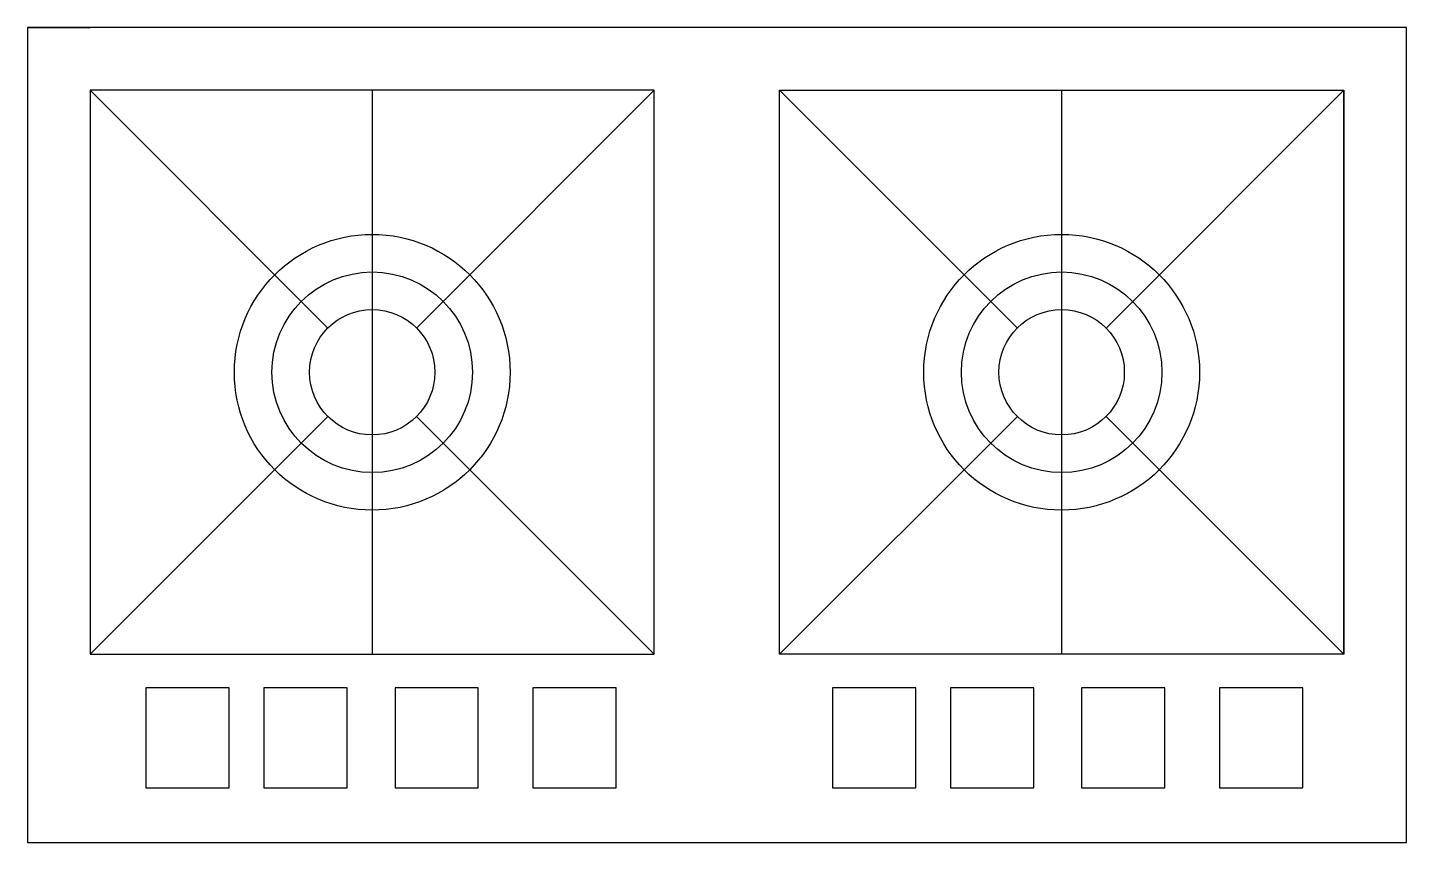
# Model space of a CAD drawing. Header units: millimetres. Extents: x 705 to 815, y 327 to 392.
import ezdxf

# ---------------------------------------------------------------- set-up
doc = ezdxf.new("R2010")
doc.units = ezdxf.units.MM

msp = doc.modelspace()

# ---------------------------------------------------------------- linework, layer by layer
for p, q in [((814.66, 391.84), (704.66, 391.84)), ((704.66, 391.84), (704.66, 326.84)), ((704.66, 391.84), (709.66, 391.84)), ((704.66, 391.84), (709.66, 391.84)), ((814.66, 391.84), (764.66, 391.84)), ((814.66, 326.84), (814.66, 391.84)), ((709.66, 386.84), (709.66, 341.84)), ((754.66, 386.84), (709.66, 386.84)), ((709.66, 386.84), (728.63, 367.87)), ((732.16, 386.84), (732.16, 341.84)), ((754.66, 386.84), (735.7, 367.87)), ((754.66, 341.84), (754.66, 386.84)), ((754.66, 341.84), (754.66, 386.84)), ((764.66, 386.84), (809.66, 386.84)), ((764.66, 341.84), (764.66, 386.84)), ((764.66, 386.84), (783.63, 367.87)), ((787.16, 386.84), (787.16, 341.84)), ((809.66, 386.84), (790.7, 367.87)), ((809.66, 386.84), (809.66, 341.84)), ((809.66, 341.84), (809.66, 386.84)), ((764.66, 341.84), (764.66, 364.34)), ((728.63, 360.8), (709.66, 341.84)), ((735.7, 360.8), (754.66, 341.84)), ((783.63, 360.8), (764.66, 341.84)), ((790.7, 360.8), (809.66, 341.84)), ((709.66, 341.84), (754.66, 341.84)), ((809.66, 341.84), (764.66, 341.84)), ((714.11, 339.17), (714.11, 331.2)), ((720.74, 339.17), (714.11, 339.17)), ((720.74, 331.2), (720.74, 339.17)), ((723.52, 339.17), (723.52, 331.2)), ((730.15, 339.17), (723.52, 339.17)), ((730.15, 331.2), (730.15, 339.17)), ((733.98, 339.17), (733.98, 331.2)), ((740.61, 339.17), (733.98, 339.17)), ((740.61, 331.2), (740.61, 339.17)), ((744.98, 339.17), (744.98, 331.2)), ((751.61, 339.17), (744.98, 339.17)), ((751.61, 331.2), (751.61, 339.17)), ((768.89, 339.17), (768.89, 331.2)), ((775.52, 339.17), (768.89, 339.17)), ((775.52, 331.2), (775.52, 339.17)), ((778.3, 339.17), (778.3, 331.2)), ((784.93, 339.17), (778.3, 339.17)), ((784.93, 331.2), (784.93, 339.17)), ((788.75, 339.17), (788.75, 331.2)), ((795.39, 339.17), (788.75, 339.17)), ((795.39, 331.2), (795.39, 339.17)), ((799.76, 339.17), (799.76, 331.2)), ((806.39, 339.17), (799.76, 339.17)), ((806.39, 331.2), (806.39, 339.17)), ((714.11, 331.2), (720.74, 331.2)), ((723.52, 331.2), (730.15, 331.2)), ((733.98, 331.2), (740.61, 331.2)), ((744.98, 331.2), (751.61, 331.2)), ((768.89, 331.2), (775.52, 331.2)), ((778.3, 331.2), (784.93, 331.2)), ((788.75, 331.2), (795.39, 331.2)), ((799.76, 331.2), (806.39, 331.2)), ((704.66, 326.84), (814.66, 326.84))]:
    msp.add_line(p, q)
for centre, radius in [((732.16, 364.34), 11), ((787.16, 364.34), 11), ((732.16, 364.34), 8), ((787.16, 364.34), 8), ((732.16, 364.34), 5), ((787.16, 364.34), 5)]:
    msp.add_circle(centre, radius)

doc.saveas('drawing.dxf')
